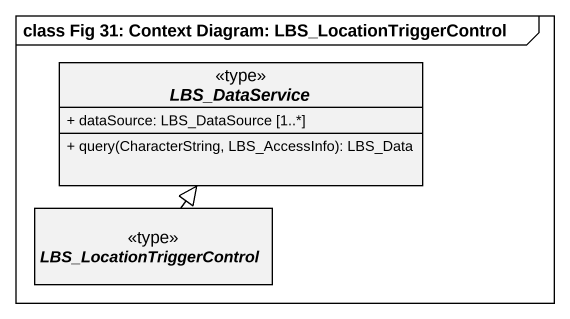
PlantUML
@startuml
mainframe class Fig 31: Context Diagram: LBS_LocationTriggerControl
hide circle
hide empty members
skinparam classAttributeIconSize 0
abstract class LBS_DataService <<type>> {
  + dataSource: LBS_DataSource [1..*]
  + query(CharacterString, LBS_AccessInfo): LBS_Data
}
abstract class LBS_LocationTriggerControl <<type>>
LBS_LocationTriggerControl -up-|> LBS_DataService
@enduml
